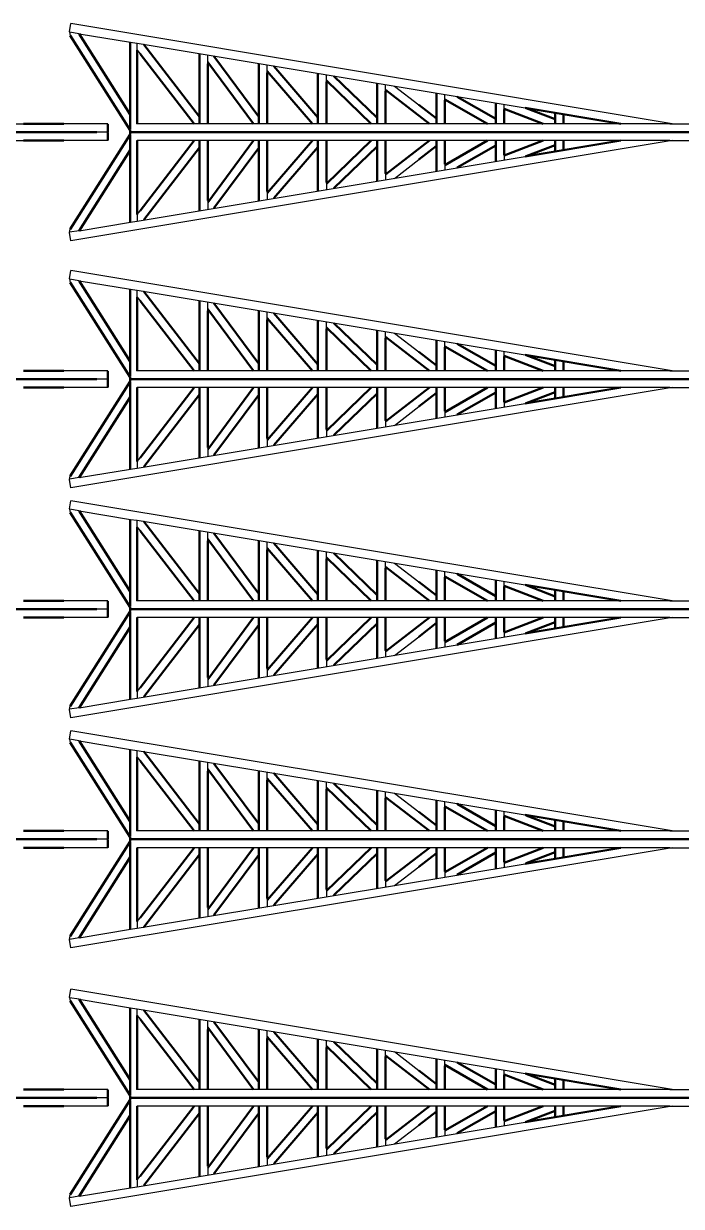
# Model space of a CAD drawing. Header units: centimetres. Extents: x 101 to 201, y 97 to 167.
# Drawn here: x 123.17 to 128.54, y 114.88 to 124.53 of the extents above; entities that cross this region are included whole.
import ezdxf

# ---------------------------------------------------------------- set-up
doc = ezdxf.new("R2010")
doc.units = ezdxf.units.CM
doc.layers.add('corte', color=1, linetype='Continuous')
doc.layers.add('grabado', color=5, linetype='Continuous')

msp = doc.modelspace()

# ---------------------------------------------------------------- linework, layer by layer
at = {"layer": 'corte'}
for p, q in [((123.5462, 124.4621), (123.5575, 124.5298)), ((128.4618, 123.7124), (123.5575, 124.5298)), ((123.5462, 124.4621), (123.5529, 124.4336)), ((123.5467, 124.4601), (123.5467, 124.4601)), ((123.0031, 123.7124), (123.1724, 123.7124)), ((123.8582, 123.7124), (123.501, 123.7124)), ((123.8582, 123.6438), (123.7702, 123.6438)), ((123.8582, 123.7096), (123.8582, 123.7124)), ((123.8582, 123.6466), (123.8582, 123.641)), ((124.0427, 123.6618), (124.0427, 123.667)), ((124.0427, 123.6259), (124.0427, 123.6206)), ((125.5281, 123.7124), (125.5167, 123.7124)), ((125.642, 123.7124), (125.6392, 123.7124)), ((128.4447, 123.7124), (128.6141, 123.7124)), ((123.0031, 123.5752), (123.1724, 123.5752)), ((123.8582, 123.5752), (123.501, 123.5752)), ((128.4618, 123.5752), (123.5575, 122.7579)), ((123.8582, 123.578), (123.8582, 123.5752)), ((125.5281, 123.5752), (125.5167, 123.5752)), ((125.642, 123.5752), (125.6392, 123.5752)), ((128.4447, 123.5752), (128.6141, 123.5752)), ((123.5462, 122.8255), (123.5529, 122.854)), ((123.5575, 122.7579), (123.5462, 122.8255)), ((123.5467, 122.8275), (123.5467, 122.8275)), ((123.5462, 122.4468), (123.5575, 122.5145)), ((128.4618, 121.6971), (123.5575, 122.5145)), ((123.5462, 122.4468), (123.5529, 122.4183)), ((123.5467, 122.4448), (123.5467, 122.4448)), ((123.8582, 121.6971), (123.501, 121.6971)), ((123.8582, 121.6943), (123.8582, 121.6971)), ((125.5281, 121.6971), (125.5167, 121.6971)), ((125.642, 121.6971), (125.6392, 121.6971)), ((128.4447, 121.6971), (128.6141, 121.6971)), ((123.8582, 121.6285), (123.7702, 121.6285)), ((123.8582, 121.6313), (123.8582, 121.6257)), ((124.0427, 121.6465), (124.0427, 121.6517)), ((124.0427, 121.6106), (124.0427, 121.6053)), ((123.8582, 121.5599), (123.501, 121.5599)), ((128.4618, 121.5599), (123.5575, 120.7426)), ((123.8582, 121.5627), (123.8582, 121.5599)), ((125.5281, 121.5599), (125.5167, 121.5599)), ((125.642, 121.5599), (125.6392, 121.5599)), ((128.4447, 121.5599), (128.6141, 121.5599)), ((123.5462, 120.8102), (123.5529, 120.8387)), ((123.5575, 120.7426), (123.5462, 120.8102)), ((123.5467, 120.8122), (123.5467, 120.8122)), ((123.5462, 120.5697), (123.5575, 120.6374)), ((128.4618, 119.82), (123.5575, 120.6374)), ((123.5467, 120.5678), (123.5467, 120.5677)), ((123.5467, 120.5677), (123.5529, 120.5412)), ((123.8582, 119.82), (123.501, 119.82)), ((123.8582, 119.8172), (123.8582, 119.82)), ((124.0427, 119.7694), (124.0427, 119.7746)), ((125.5281, 119.82), (125.5167, 119.82)), ((125.642, 119.82), (125.6392, 119.82)), ((128.4447, 119.82), (128.6141, 119.82)), ((123.8582, 119.6829), (123.501, 119.6829)), ((128.4618, 119.6829), (123.5575, 118.8655)), ((123.8582, 119.7514), (123.7702, 119.7514)), ((123.8582, 119.7542), (123.8582, 119.7486)), ((123.8582, 119.6857), (123.8582, 119.6829)), ((124.0427, 119.7335), (124.0427, 119.7283)), ((125.5281, 119.6829), (125.5167, 119.6829)), ((125.642, 119.6829), (125.6392, 119.6829)), ((128.4447, 119.6829), (128.6141, 119.6829)), ((123.5462, 118.9331), (123.5529, 118.9617)), ((123.5575, 118.8655), (123.5462, 118.9331)), ((123.5467, 118.9351), (123.5467, 118.9352)), ((123.5462, 118.6925), (123.5575, 118.7601)), ((128.4618, 117.9427), (123.5575, 118.7601)), ((123.5467, 118.6905), (123.5467, 118.6904)), ((123.5467, 118.6904), (123.5529, 118.6639)), ((123.8582, 117.9427), (123.501, 117.9427)), ((123.8582, 117.9399), (123.8582, 117.9427)), ((125.5281, 117.9427), (125.5167, 117.9427)), ((125.642, 117.9427), (125.6392, 117.9427)), ((128.4447, 117.9427), (128.6141, 117.9427)), ((123.8582, 117.8742), (123.7702, 117.8742)), ((123.8582, 117.877), (123.8582, 117.8714)), ((124.0427, 117.8921), (124.0427, 117.8973)), ((124.0427, 117.8562), (124.0427, 117.851)), ((123.8582, 117.8056), (123.501, 117.8056)), ((128.4618, 117.8056), (123.5575, 116.9882)), ((123.8582, 117.8084), (123.8582, 117.8056)), ((125.5281, 117.8056), (125.5167, 117.8056)), ((125.642, 117.8056), (125.6392, 117.8056)), ((128.4447, 117.8056), (128.6141, 117.8056)), ((123.5467, 117.0579), (123.5529, 117.0844)), ((123.5575, 116.9882), (123.5462, 117.0559)), ((123.5467, 117.0578), (123.5467, 117.0579)), ((123.5462, 116.5837), (123.5575, 116.6513)), ((123.5462, 116.5837), (123.5529, 116.5552)), ((123.5467, 116.5817), (123.5467, 116.5817)), ((128.4618, 115.834), (123.5575, 116.6513)), ((123.8582, 115.834), (123.501, 115.834)), ((123.8582, 115.8312), (123.8582, 115.834)), ((125.5281, 115.834), (125.5167, 115.834)), ((125.642, 115.834), (125.6392, 115.834)), ((128.4447, 115.834), (128.6141, 115.834)), ((123.8582, 115.7654), (123.7702, 115.7654)), ((123.8582, 115.7682), (123.8582, 115.7626)), ((124.0427, 115.7834), (124.0427, 115.7886)), ((124.0427, 115.7474), (124.0427, 115.7422)), ((123.8582, 115.6968), (123.501, 115.6968)), ((128.4618, 115.6968), (123.5575, 114.8794)), ((123.8582, 115.6996), (123.8582, 115.6968)), ((125.5281, 115.6968), (125.5167, 115.6968)), ((125.642, 115.6968), (125.6392, 115.6968)), ((128.4447, 115.6968), (128.6141, 115.6968)), ((123.5462, 114.9471), (123.5529, 114.9756)), ((123.5575, 114.8794), (123.5462, 114.9471)), ((123.5467, 114.9491), (123.5467, 114.9491))]:
    msp.add_line(p, q, dxfattribs=at)
at = {"layer": 'corte', "lineweight": 50}
for p, q in [((123.5529, 124.4336), (124.0427, 123.6618)), ((118.601, 123.6438), (123.7702, 123.6438)), ((123.1724, 123.7124), (123.501, 123.7124)), ((123.5529, 122.854), (124.0427, 123.6259)), ((123.8582, 123.7096), (123.8582, 123.6466)), ((123.8582, 123.578), (123.8582, 123.641)), ((124.0427, 123.6618), (124.0427, 123.6259)), ((124.0427, 123.6438), (129.2118, 123.6438)), ((123.1724, 123.5752), (123.501, 123.5752)), ((123.5529, 122.4183), (124.0427, 121.6465)), ((123.1724, 121.6971), (123.501, 121.6971)), ((123.8582, 121.5627), (123.8582, 121.6943)), ((118.601, 121.6285), (123.7702, 121.6285)), ((123.5529, 120.8387), (124.0427, 121.6106)), ((124.0427, 121.6465), (124.0427, 121.6106)), ((124.0427, 121.6285), (129.2118, 121.6285)), ((123.1724, 121.5599), (123.501, 121.5599)), ((123.5529, 120.5412), (124.0427, 119.7694)), ((123.1724, 119.82), (123.501, 119.82)), ((123.8582, 119.6857), (123.8582, 119.8172)), ((124.0427, 119.7694), (124.0427, 119.7335)), ((118.601, 119.7514), (123.7702, 119.7514)), ((123.1724, 119.6829), (123.501, 119.6829)), ((123.5529, 118.9617), (124.0427, 119.7335)), ((124.0427, 119.7514), (129.2118, 119.7514)), ((123.5529, 118.6639), (124.0427, 117.8921)), ((123.1724, 117.9427), (123.501, 117.9427)), ((123.8582, 117.9399), (123.8582, 117.877)), ((118.601, 117.8742), (123.7702, 117.8742)), ((123.5529, 117.0844), (124.0427, 117.8562)), ((123.8582, 117.8084), (123.8582, 117.8714)), ((124.0427, 117.8921), (124.0427, 117.8562)), ((124.0427, 117.8742), (129.2118, 117.8742)), ((123.1724, 117.8056), (123.501, 117.8056)), ((123.5529, 116.5552), (124.0427, 115.7834)), ((123.1724, 115.834), (123.501, 115.834)), ((123.8582, 115.8312), (123.8582, 115.7682)), ((118.601, 115.7654), (123.7702, 115.7654)), ((123.5529, 114.9756), (124.0427, 115.7474)), ((123.8582, 115.6996), (123.8582, 115.7626)), ((124.0427, 115.7834), (124.0427, 115.7474)), ((124.0427, 115.7654), (129.2118, 115.7654)), ((123.1724, 115.6968), (123.501, 115.6968))]:
    msp.add_line(p, q, dxfattribs=at)
at = {"layer": 'grabado'}
for p, q in [((123.6256, 124.447), (123.5467, 124.4601)), ((123.6256, 124.447), (124.0428, 124.3775)), ((124.0427, 124.3775), (124.0998, 124.3699)), ((124.0998, 124.3699), (127.2629, 123.8427)), ((124.0998, 124.3142), (124.0998, 124.3698)), ((124.0998, 124.3142), (124.1227, 124.2845)), ((124.1499, 124.3615), (124.1516, 124.3593)), ((124.6063, 124.2835), (124.6063, 124.2854)), ((124.6748, 124.2009), (124.6748, 124.274)), ((124.7235, 124.2659), (124.7251, 124.2637)), ((125.0898, 124.2029), (125.0898, 124.2048)), ((125.1584, 124.1277), (125.1584, 124.1934)), ((125.2113, 124.1846), (125.2132, 124.1824)), ((125.5734, 124.1223), (125.5734, 124.1243)), ((125.642, 124.0542), (125.642, 124.1128)), ((125.7017, 124.1029), (125.7041, 124.1006)), ((126.057, 124.0418), (126.057, 124.0437)), ((126.1256, 123.9801), (126.1256, 124.0322)), ((126.1972, 124.0203), (126.3956, 123.8674)), ((126.5405, 123.9612), (126.5405, 123.9631)), ((126.6091, 123.9055), (126.6091, 123.9516)), ((126.7057, 123.9355), (126.7103, 123.9329)), ((127.0241, 123.8806), (127.0241, 123.8825)), ((127.0927, 123.83), (127.0927, 123.871)), ((127.2629, 123.8427), (127.2717, 123.8393)), ((124.0998, 123.7096), (124.0998, 123.7124)), ((125.5167, 123.7124), (124.0998, 123.7124)), ((128.4447, 123.7124), (125.5281, 123.7124)), ((124.0998, 123.578), (124.0998, 123.5752)), ((125.5167, 123.5752), (124.0998, 123.5752)), ((128.4447, 123.5752), (125.5281, 123.5752)), ((124.0998, 122.9178), (127.2629, 123.4449)), ((127.0927, 123.4577), (127.0927, 123.4166)), ((127.2629, 123.4449), (127.2717, 123.4483)), ((126.1972, 123.2673), (126.3956, 123.4202)), ((126.6091, 123.3821), (126.6091, 123.336)), ((126.7057, 123.3521), (126.7103, 123.3548)), ((127.0241, 123.4071), (127.0241, 123.4051)), ((126.057, 123.2459), (126.057, 123.244)), ((126.1256, 123.3075), (126.1256, 123.2554)), ((126.5405, 123.3265), (126.5405, 123.3246)), ((125.1584, 123.1599), (125.1584, 123.0942)), ((125.5734, 123.1653), (125.5734, 123.1634)), ((125.642, 123.2335), (125.642, 123.1748)), ((125.7017, 123.1847), (125.7041, 123.187)), ((124.6748, 123.0868), (124.6748, 123.0136)), ((125.0898, 123.0847), (125.0898, 123.0828)), ((125.2113, 123.103), (125.2132, 123.1052)), ((124.0998, 122.9734), (124.1227, 123.0031)), ((124.0998, 122.9734), (124.0998, 122.9178)), ((124.6063, 123.0041), (124.6063, 123.0022)), ((124.7235, 123.0217), (124.7251, 123.0239)), ((123.6256, 122.8406), (124.0428, 122.9102)), ((124.0427, 122.9101), (124.0998, 122.9178)), ((124.1499, 122.9261), (124.1516, 122.9283)), ((123.6256, 122.8406), (123.5467, 122.8275)), ((123.6256, 122.4317), (123.5467, 122.4448)), ((123.6256, 122.4317), (124.0428, 122.3622)), ((124.0427, 122.3622), (124.0998, 122.3546)), ((124.0998, 122.3546), (127.2629, 121.8274)), ((124.0998, 122.2989), (124.0998, 122.3545)), ((124.0998, 122.2989), (124.1227, 122.2692)), ((124.1499, 122.3462), (124.1516, 122.344)), ((124.6063, 122.2682), (124.6063, 122.2701)), ((124.6748, 122.1856), (124.6748, 122.2587)), ((124.7235, 122.2506), (124.7251, 122.2484)), ((125.0898, 122.1876), (125.0898, 122.1895)), ((125.1584, 122.1124), (125.1584, 122.1781)), ((125.2113, 122.1693), (125.2132, 122.1671)), ((125.5734, 122.107), (125.5734, 122.109)), ((125.642, 122.0389), (125.642, 122.0975)), ((125.7017, 122.0876), (125.7041, 122.0853)), ((126.057, 122.0265), (126.057, 122.0284)), ((126.1256, 121.9648), (126.1256, 122.0169)), ((126.1972, 122.005), (126.3956, 121.8521)), ((126.5405, 121.9459), (126.5405, 121.9478)), ((126.6091, 121.8902), (126.6091, 121.9363)), ((126.7057, 121.9202), (126.7103, 121.9176)), ((127.0241, 121.8653), (127.0241, 121.8672)), ((127.0927, 121.8147), (127.0927, 121.8557)), ((127.2629, 121.8274), (127.2717, 121.824)), ((124.0998, 121.6943), (124.0998, 121.6971)), ((125.5167, 121.6971), (124.0998, 121.6971)), ((128.4447, 121.6971), (125.5281, 121.6971)), ((124.0998, 121.5627), (124.0998, 121.5599)), ((125.5167, 121.5599), (124.0998, 121.5599)), ((128.4447, 121.5599), (125.5281, 121.5599)), ((124.0998, 120.9025), (127.2629, 121.4296)), ((126.1972, 121.252), (126.3956, 121.4049)), ((127.0927, 121.4424), (127.0927, 121.4013)), ((127.2629, 121.4296), (127.2717, 121.433)), ((126.5405, 121.3112), (126.5405, 121.3093)), ((126.6091, 121.3668), (126.6091, 121.3207)), ((126.7057, 121.3368), (126.7103, 121.3395)), ((127.0241, 121.3918), (127.0241, 121.3898)), ((125.642, 121.2182), (125.642, 121.1595)), ((126.057, 121.2306), (126.057, 121.2287)), ((126.1256, 121.2922), (126.1256, 121.2401)), ((125.1584, 121.1446), (125.1584, 121.0789)), ((125.5734, 121.15), (125.5734, 121.1481)), ((125.7017, 121.1694), (125.7041, 121.1717)), ((124.6748, 121.0715), (124.6748, 120.9983)), ((125.0898, 121.0694), (125.0898, 121.0675)), ((125.2113, 121.0877), (125.2132, 121.0899)), ((124.0998, 120.9581), (124.1227, 120.9878)), ((124.0998, 120.9581), (124.0998, 120.9025)), ((124.6063, 120.9888), (124.6063, 120.9869)), ((124.7235, 121.0064), (124.7251, 121.0086)), ((123.6256, 120.8253), (123.5467, 120.8122)), ((123.6256, 120.8253), (124.0428, 120.8949)), ((124.0427, 120.8948), (124.0998, 120.9025)), ((124.1499, 120.9108), (124.1516, 120.913)), ((123.6256, 120.5546), (123.5467, 120.5677)), ((123.6256, 120.5546), (124.0428, 120.4851)), ((124.0427, 120.4851), (124.0998, 120.4775)), ((124.0998, 120.4218), (124.0998, 120.4775)), ((124.0998, 120.4775), (127.2629, 119.9503)), ((124.1499, 120.4691), (124.1516, 120.4669)), ((124.0998, 120.4218), (124.1227, 120.3921)), ((124.6063, 120.3912), (124.6063, 120.3931)), ((124.6748, 120.3085), (124.6748, 120.3816)), ((124.7235, 120.3735), (124.7251, 120.3714)), ((125.0898, 120.3106), (125.0898, 120.3125)), ((125.1584, 120.2353), (125.1584, 120.301)), ((125.2113, 120.2922), (125.2132, 120.29)), ((125.5734, 120.23), (125.5734, 120.2319)), ((125.642, 120.1618), (125.642, 120.2204)), ((125.7017, 120.2105), (125.7041, 120.2082)), ((126.057, 120.1494), (126.057, 120.1513)), ((126.1256, 120.0878), (126.1256, 120.1398)), ((126.1972, 120.1279), (126.3956, 119.975)), ((126.5405, 120.0688), (126.5405, 120.0707)), ((126.6091, 120.0131), (126.6091, 120.0593)), ((126.7057, 120.0432), (126.7103, 120.0405)), ((127.0241, 119.9882), (127.0241, 119.9901)), ((127.0927, 119.9376), (127.0927, 119.9787)), ((127.2629, 119.9503), (127.2717, 119.9469)), ((124.0998, 119.8172), (124.0998, 119.82)), ((125.5167, 119.82), (124.0998, 119.82)), ((128.4447, 119.82), (125.5281, 119.82)), ((124.0998, 119.6857), (124.0998, 119.6829)), ((125.5167, 119.6829), (124.0998, 119.6829)), ((128.4447, 119.6829), (125.5281, 119.6829)), ((124.0998, 119.0254), (127.2629, 119.5526)), ((126.1972, 119.375), (126.3956, 119.5278)), ((126.6091, 119.4898), (126.6091, 119.4436)), ((127.0241, 119.5147), (127.0241, 119.5128)), ((127.0927, 119.5653), (127.0927, 119.5242)), ((127.2629, 119.5526), (127.2717, 119.5559)), ((126.1256, 119.4151), (126.1256, 119.363)), ((126.5405, 119.4341), (126.5405, 119.4322)), ((126.7057, 119.4597), (126.7103, 119.4624)), ((125.642, 119.3411), (125.642, 119.2824)), ((125.7017, 119.2924), (125.7041, 119.2947)), ((126.057, 119.3535), (126.057, 119.3516)), ((124.6748, 119.1944), (124.6748, 119.1212)), ((125.0898, 119.1923), (125.0898, 119.1904)), ((125.1584, 119.2676), (125.1584, 119.2018)), ((125.2113, 119.2106), (125.2132, 119.2129)), ((125.5734, 119.2729), (125.5734, 119.271)), ((124.0998, 119.0811), (124.1227, 119.1108)), ((124.6063, 119.1117), (124.6063, 119.1098)), ((124.7235, 119.1293), (124.7251, 119.1315)), ((123.6256, 118.9483), (124.0428, 119.0178)), ((124.0427, 119.0178), (124.0998, 119.0254)), ((124.0998, 119.0811), (124.0998, 119.0254)), ((124.1499, 119.0337), (124.1516, 119.0359)), ((123.6256, 118.9483), (123.5467, 118.9352)), ((123.6256, 118.6773), (123.5467, 118.6904)), ((123.6256, 118.6773), (124.0428, 118.6078)), ((124.0427, 118.6078), (124.0998, 118.6002)), ((124.0998, 118.5445), (124.0998, 118.6002)), ((124.0998, 118.6002), (127.2629, 118.073)), ((124.0998, 118.5445), (124.1227, 118.5148)), ((124.1499, 118.5919), (124.1516, 118.5897)), ((124.6063, 118.5139), (124.6063, 118.5158)), ((124.6748, 118.4312), (124.6748, 118.5044)), ((124.7235, 118.4963), (124.7251, 118.4941)), ((125.0898, 118.4333), (125.0898, 118.4352)), ((125.1584, 118.358), (125.1584, 118.4238)), ((125.2113, 118.415), (125.2132, 118.4127)), ((125.5734, 118.3527), (125.5734, 118.3546)), ((125.642, 118.2845), (125.642, 118.3432)), ((125.7017, 118.3332), (125.7041, 118.3309)), ((126.057, 118.2721), (126.057, 118.274)), ((126.1256, 118.2105), (126.1256, 118.2626)), ((126.1972, 118.2506), (126.3956, 118.0978)), ((126.5405, 118.1915), (126.5405, 118.1934)), ((126.6091, 118.1358), (126.6091, 118.182)), ((126.7057, 118.1659), (126.7103, 118.1632)), ((127.0241, 118.1109), (127.0241, 118.1128)), ((127.0927, 118.0603), (127.0927, 118.1014)), ((127.2629, 118.073), (127.2717, 118.0697)), ((124.0998, 117.9399), (124.0998, 117.9427)), ((125.5167, 117.9427), (124.0998, 117.9427)), ((128.4447, 117.9427), (125.5281, 117.9427)), ((124.0998, 117.8084), (124.0998, 117.8056)), ((125.5167, 117.8056), (124.0998, 117.8056)), ((128.4447, 117.8056), (125.5281, 117.8056)), ((124.0998, 117.1481), (127.2629, 117.6753)), ((126.1972, 117.4977), (126.3956, 117.6506)), ((127.0241, 117.6374), (127.0241, 117.6355)), ((127.0927, 117.688), (127.0927, 117.6469)), ((127.2629, 117.6753), (127.2717, 117.6787)), ((126.5405, 117.5568), (126.5405, 117.5549)), ((126.6091, 117.6125), (126.6091, 117.5663)), ((126.7057, 117.5824), (126.7103, 117.5851)), ((125.642, 117.4638), (125.642, 117.4052)), ((126.057, 117.4762), (126.057, 117.4743)), ((126.1256, 117.5378), (126.1256, 117.4858)), ((125.1584, 117.3903), (125.1584, 117.3246)), ((125.5734, 117.3956), (125.5734, 117.3937)), ((125.7017, 117.4151), (125.7041, 117.4174)), ((124.6748, 117.3171), (124.6748, 117.244)), ((124.7235, 117.2521), (124.7251, 117.2542)), ((125.0898, 117.315), (125.0898, 117.3131)), ((125.2113, 117.3334), (125.2132, 117.3356)), ((124.0998, 117.2038), (124.1227, 117.2335)), ((124.0998, 117.2038), (124.0998, 117.1481)), ((124.1499, 117.1565), (124.1516, 117.1587)), ((124.6063, 117.2344), (124.6063, 117.2325)), ((123.6256, 117.071), (123.5467, 117.0579)), ((123.6256, 117.071), (124.0428, 117.1405)), ((124.0427, 117.1405), (124.0998, 117.1481)), ((123.6256, 116.5686), (123.5467, 116.5817)), ((123.6256, 116.5686), (124.0428, 116.499)), ((124.0427, 116.4991), (124.0998, 116.4914)), ((124.0998, 116.4358), (124.0998, 116.4914)), ((124.0998, 116.4914), (127.2629, 115.9643)), ((124.1499, 116.4831), (124.1516, 116.4809)), ((124.0998, 116.4358), (124.1227, 116.4061)), ((124.6063, 116.4051), (124.6063, 116.407)), ((124.6748, 116.3224), (124.6748, 116.3956)), ((124.7235, 116.3875), (124.7251, 116.3853)), ((125.0898, 116.3245), (125.0898, 116.3264)), ((125.1584, 116.2493), (125.1584, 116.315)), ((125.2113, 116.3062), (125.2132, 116.304)), ((125.5734, 116.2439), (125.5734, 116.2458)), ((125.642, 116.1757), (125.642, 116.2344)), ((125.7017, 116.2245), (125.7041, 116.2222)), ((126.057, 116.1633), (126.057, 116.1652)), ((126.1256, 116.1017), (126.1256, 116.1538)), ((126.1972, 116.1419), (126.3956, 115.989)), ((126.5405, 116.0827), (126.5405, 116.0847)), ((126.6091, 116.0271), (126.6091, 116.0732)), ((126.7057, 116.0571), (126.7103, 116.0545)), ((127.0241, 116.0022), (127.0241, 116.0041)), ((127.0927, 115.9516), (127.0927, 115.9926)), ((127.2629, 115.9643), (127.2717, 115.9609)), ((124.0998, 115.8312), (124.0998, 115.834)), ((125.5167, 115.834), (124.0998, 115.834)), ((128.4447, 115.834), (125.5281, 115.834)), ((124.0998, 115.6996), (124.0998, 115.6968)), ((125.5167, 115.6968), (124.0998, 115.6968)), ((128.4447, 115.6968), (125.5281, 115.6968)), ((124.0998, 115.0393), (127.2629, 115.5665)), ((126.1972, 115.3889), (126.3956, 115.5418)), ((127.0241, 115.5286), (127.0241, 115.5267)), ((127.0927, 115.5792), (127.0927, 115.5382)), ((127.2629, 115.5665), (127.2717, 115.5699)), ((126.1256, 115.4291), (126.1256, 115.377)), ((126.5405, 115.448), (126.5405, 115.4461)), ((126.6091, 115.5037), (126.6091, 115.4576)), ((126.7057, 115.4737), (126.7103, 115.4763)), ((125.642, 115.3551), (125.642, 115.2964)), ((126.057, 115.3675), (126.057, 115.3655)), ((125.1584, 115.2815), (125.1584, 115.2158)), ((125.2113, 115.2246), (125.2132, 115.2268)), ((125.5734, 115.2869), (125.5734, 115.285)), ((125.7017, 115.3063), (125.7041, 115.3086)), ((124.6748, 115.2083), (124.6748, 115.1352)), ((124.7235, 115.1433), (124.7251, 115.1455)), ((125.0898, 115.2063), (125.0898, 115.2044)), ((123.6256, 114.9622), (124.0428, 115.0317)), ((124.0427, 115.0317), (124.0998, 115.0393)), ((124.0998, 115.095), (124.1227, 115.1247)), ((124.0998, 115.095), (124.0998, 115.0394)), ((124.1499, 115.0477), (124.1516, 115.0499)), ((124.6063, 115.1257), (124.6063, 115.1238)), ((123.6256, 114.9622), (123.5467, 114.9491))]:
    msp.add_line(p, q, dxfattribs=at)
at = {"layer": 'grabado', "lineweight": 50}
for p, q in [((123.6256, 124.447), (124.0427, 123.7897)), ((124.0427, 123.667), (124.0427, 124.3775)), ((124.0998, 123.7124), (124.0998, 124.3142)), ((124.1516, 124.3593), (124.6063, 123.7686)), ((124.1227, 124.2845), (124.563, 123.7124)), ((124.6063, 124.2835), (124.6063, 123.7124)), ((124.6748, 124.2163), (125.0472, 123.7124)), ((124.6748, 123.7124), (124.6748, 124.2009)), ((124.7251, 124.2637), (125.0898, 123.7701)), ((125.0898, 124.2029), (125.0898, 123.7124)), ((125.1584, 124.1409), (125.5281, 123.7124)), ((125.1584, 123.7124), (125.1584, 124.1277)), ((125.2132, 124.1824), (125.5734, 123.7649)), ((125.5734, 124.1223), (125.5734, 123.7124)), ((125.642, 124.0652), (126.0076, 123.7124)), ((125.642, 123.7124), (125.642, 124.0542)), ((125.7041, 124.1006), (126.057, 123.76)), ((126.057, 124.0418), (126.057, 123.7124)), ((126.1256, 123.9889), (126.4844, 123.7124)), ((126.1256, 123.7124), (126.1256, 123.9801)), ((126.5405, 123.9612), (126.5405, 123.7124)), ((126.6091, 123.9121), (126.9555, 123.7124)), ((126.7103, 123.9329), (127.0241, 123.752)), ((126.3956, 123.8674), (126.5405, 123.7557)), ((126.6091, 123.7124), (126.6091, 123.9055)), ((127.0241, 123.8806), (127.0241, 123.7124)), ((127.0927, 123.8343), (127.4117, 123.7124)), ((127.0927, 123.7124), (127.0927, 123.83)), ((127.2629, 123.8427), (128.0447, 123.7124)), ((127.2717, 123.8393), (127.5077, 123.7491)), ((127.5077, 123.8019), (127.5077, 123.7124)), ((127.5763, 123.7124), (127.5763, 123.7904)), ((124.0427, 123.6206), (124.0427, 122.9101)), ((124.0998, 123.5752), (124.0998, 122.9734)), ((124.1227, 123.0031), (124.563, 123.5752)), ((124.6063, 123.5752), (124.6063, 123.0041)), ((124.6748, 123.5752), (124.6748, 123.0868)), ((124.6748, 123.0713), (125.0472, 123.5752)), ((125.0898, 123.5752), (125.0898, 123.0847)), ((125.1584, 123.5752), (125.1584, 123.1599)), ((125.1584, 123.1467), (125.5281, 123.5752)), ((125.5734, 123.5752), (125.5734, 123.1653)), ((125.642, 123.5752), (125.642, 123.2335)), ((125.642, 123.2224), (126.0076, 123.5752)), ((125.7041, 123.187), (126.057, 123.5276)), ((126.057, 123.5752), (126.057, 123.2459)), ((126.1256, 123.5752), (126.1256, 123.3075)), ((126.1256, 123.2987), (126.4844, 123.5752)), ((126.3956, 123.4202), (126.5405, 123.532)), ((126.5405, 123.5752), (126.5405, 123.3265)), ((126.6091, 123.3756), (126.9555, 123.5752)), ((126.6091, 123.5752), (126.6091, 123.3821)), ((126.7103, 123.3548), (127.0241, 123.5357)), ((127.0241, 123.5752), (127.0241, 123.4071)), ((127.0927, 123.5752), (127.0927, 123.4577)), ((127.0927, 123.4533), (127.4117, 123.5752)), ((127.2629, 123.4449), (128.0447, 123.5752)), ((127.2717, 123.4483), (127.5077, 123.5385)), ((127.5077, 123.5752), (127.5077, 123.4857)), ((127.5763, 123.5752), (127.5763, 123.4972)), ((123.6256, 122.8406), (124.0427, 123.4979)), ((124.1516, 122.9283), (124.6063, 123.519)), ((124.7251, 123.0239), (125.0898, 123.5175)), ((125.2132, 123.1052), (125.5734, 123.5228)), ((123.6256, 122.4317), (124.0427, 121.7744)), ((124.0427, 121.6517), (124.0427, 122.3622)), ((124.0998, 121.6971), (124.0998, 122.2989)), ((124.1516, 122.344), (124.6063, 121.7533)), ((124.1227, 122.2692), (124.563, 121.6971)), ((124.6063, 122.2682), (124.6063, 121.6971)), ((124.6748, 122.201), (125.0472, 121.6971)), ((124.6748, 121.6971), (124.6748, 122.1856)), ((124.7251, 122.2484), (125.0898, 121.7548)), ((125.0898, 122.1876), (125.0898, 121.6971)), ((125.1584, 122.1256), (125.5281, 121.6971)), ((125.1584, 121.6971), (125.1584, 122.1124)), ((125.2132, 122.1671), (125.5734, 121.7496)), ((125.5734, 122.107), (125.5734, 121.6971)), ((125.7041, 122.0853), (126.057, 121.7447)), ((125.642, 122.0499), (126.0076, 121.6971)), ((125.642, 121.6971), (125.642, 122.0389)), ((126.057, 122.0265), (126.057, 121.6971)), ((126.1256, 121.9736), (126.4844, 121.6971)), ((126.1256, 121.6971), (126.1256, 121.9648)), ((126.5405, 121.9459), (126.5405, 121.6971)), ((126.6091, 121.8968), (126.9555, 121.6971)), ((126.6091, 121.6971), (126.6091, 121.8902)), ((126.7103, 121.9176), (127.0241, 121.7367)), ((126.3956, 121.8521), (126.5405, 121.7404)), ((127.0241, 121.8653), (127.0241, 121.6971)), ((127.0927, 121.819), (127.4117, 121.6971)), ((127.0927, 121.6971), (127.0927, 121.8147)), ((127.2629, 121.8274), (128.0447, 121.6971)), ((127.2717, 121.824), (127.5077, 121.7338)), ((127.5077, 121.7866), (127.5077, 121.6971)), ((127.5763, 121.6971), (127.5763, 121.7751)), ((124.0427, 121.6053), (124.0427, 120.8948)), ((124.0998, 121.5599), (124.0998, 120.9581)), ((124.1227, 120.9878), (124.563, 121.5599)), ((124.1516, 120.913), (124.6063, 121.5037)), ((124.6063, 121.5599), (124.6063, 120.9888)), ((124.6748, 121.5599), (124.6748, 121.0715)), ((124.6748, 121.056), (125.0472, 121.5599)), ((124.7251, 121.0086), (125.0898, 121.5022)), ((125.0898, 121.5599), (125.0898, 121.0694)), ((125.1584, 121.5599), (125.1584, 121.1446)), ((125.1584, 121.1314), (125.5281, 121.5599)), ((125.2132, 121.0899), (125.5734, 121.5075)), ((125.5734, 121.5599), (125.5734, 121.15)), ((125.642, 121.5599), (125.642, 121.2182)), ((125.642, 121.2071), (126.0076, 121.5599)), ((125.7041, 121.1717), (126.057, 121.5123)), ((126.057, 121.5599), (126.057, 121.2306)), ((126.1256, 121.5599), (126.1256, 121.2922)), ((126.1256, 121.2834), (126.4844, 121.5599)), ((126.3956, 121.4049), (126.5405, 121.5167)), ((126.5405, 121.5599), (126.5405, 121.3112)), ((126.6091, 121.3603), (126.9555, 121.5599)), ((126.6091, 121.5599), (126.6091, 121.3668)), ((126.7103, 121.3395), (127.0241, 121.5204)), ((127.0241, 121.5599), (127.0241, 121.3918)), ((127.0927, 121.5599), (127.0927, 121.4424)), ((127.0927, 121.438), (127.4117, 121.5599)), ((127.2629, 121.4296), (128.0447, 121.5599)), ((127.2717, 121.433), (127.5077, 121.5232)), ((127.5077, 121.5599), (127.5077, 121.4704)), ((127.5763, 121.5599), (127.5763, 121.4819)), ((123.6256, 120.8253), (124.0427, 121.4826)), ((123.6256, 120.5546), (124.0427, 119.8974)), ((124.0427, 119.7746), (124.0427, 120.4851)), ((124.1516, 120.4669), (124.6063, 119.8762)), ((124.0998, 119.82), (124.0998, 120.4218)), ((124.1227, 120.3921), (124.563, 119.82)), ((124.6063, 120.3912), (124.6063, 119.82)), ((124.7251, 120.3714), (125.0898, 119.8777)), ((124.6748, 120.3239), (125.0472, 119.82)), ((124.6748, 119.82), (124.6748, 120.3085)), ((125.0898, 120.3106), (125.0898, 119.82)), ((125.1584, 120.2486), (125.5281, 119.82)), ((125.2132, 120.29), (125.5734, 119.8725)), ((125.1584, 119.82), (125.1584, 120.2353)), ((125.5734, 120.23), (125.5734, 119.82)), ((125.642, 120.1728), (126.0076, 119.82)), ((125.642, 119.82), (125.642, 120.1618)), ((125.7041, 120.2082), (126.057, 119.8676)), ((126.057, 120.1494), (126.057, 119.82)), ((126.1256, 120.0966), (126.4844, 119.82)), ((126.1256, 119.82), (126.1256, 120.0878)), ((126.5405, 120.0688), (126.5405, 119.82)), ((126.3956, 119.975), (126.5405, 119.8633)), ((126.6091, 120.0197), (126.9555, 119.82)), ((126.6091, 119.82), (126.6091, 120.0131)), ((126.7103, 120.0405), (127.0241, 119.8596)), ((127.0241, 119.9882), (127.0241, 119.82)), ((127.0927, 119.942), (127.4117, 119.82)), ((127.0927, 119.82), (127.0927, 119.9376)), ((127.2629, 119.9503), (128.0447, 119.82)), ((127.2717, 119.9469), (127.5077, 119.8567)), ((127.5077, 119.9095), (127.5077, 119.82)), ((127.5763, 119.82), (127.5763, 119.8981)), ((124.0427, 119.7283), (124.0427, 119.0178)), ((124.0998, 119.6829), (124.0998, 119.0811)), ((124.1227, 119.1108), (124.563, 119.6829)), ((124.6063, 119.6829), (124.6063, 119.1117)), ((124.6748, 119.6829), (124.6748, 119.1944)), ((124.6748, 119.1789), (125.0472, 119.6829)), ((125.0898, 119.6829), (125.0898, 119.1923)), ((125.1584, 119.6829), (125.1584, 119.2676)), ((125.1584, 119.2543), (125.5281, 119.6829)), ((125.5734, 119.6829), (125.5734, 119.2729)), ((125.642, 119.6829), (125.642, 119.3411)), ((125.642, 119.3301), (126.0076, 119.6829)), ((126.057, 119.6829), (126.057, 119.3535)), ((126.1256, 119.6829), (126.1256, 119.4151)), ((126.1256, 119.4063), (126.4844, 119.6829)), ((126.5405, 119.6829), (126.5405, 119.4341)), ((126.6091, 119.4832), (126.9555, 119.6829)), ((126.6091, 119.6829), (126.6091, 119.4898)), ((127.0241, 119.6829), (127.0241, 119.5147)), ((127.0927, 119.6829), (127.0927, 119.5653)), ((127.0927, 119.5609), (127.4117, 119.6829)), ((127.2629, 119.5526), (128.0447, 119.6829)), ((127.5077, 119.6829), (127.5077, 119.5934)), ((127.5763, 119.6829), (127.5763, 119.6048)), ((123.6256, 118.9483), (124.0427, 119.6055)), ((124.1516, 119.0359), (124.6063, 119.6266)), ((124.7251, 119.1315), (125.0898, 119.6252)), ((125.2132, 119.2129), (125.5734, 119.6304)), ((125.7041, 119.2947), (126.057, 119.6352)), ((126.3956, 119.5278), (126.5405, 119.6396)), ((126.7103, 119.4624), (127.0241, 119.6433)), ((127.2717, 119.5559), (127.5077, 119.6462)), ((123.6256, 118.6773), (124.0427, 118.0201)), ((124.0427, 117.8973), (124.0427, 118.6078)), ((124.0998, 117.9427), (124.0998, 118.5445)), ((124.1227, 118.5148), (124.563, 117.9427)), ((124.1516, 118.5897), (124.6063, 117.999)), ((124.6063, 118.5139), (124.6063, 117.9427)), ((124.6748, 118.4467), (125.0472, 117.9427)), ((124.6748, 117.9427), (124.6748, 118.4312)), ((124.7251, 118.4941), (125.0898, 118.0004)), ((125.0898, 118.4333), (125.0898, 117.9427)), ((125.2132, 118.4127), (125.5734, 117.9952)), ((125.1584, 118.3713), (125.5281, 117.9427)), ((125.1584, 117.9427), (125.1584, 118.358)), ((125.5734, 118.3527), (125.5734, 117.9427)), ((125.7041, 118.3309), (126.057, 117.9904)), ((125.642, 118.2955), (126.0076, 117.9427)), ((125.642, 117.9427), (125.642, 118.2845)), ((126.057, 118.2721), (126.057, 117.9427)), ((126.1256, 118.2193), (126.4844, 117.9427)), ((126.1256, 117.9427), (126.1256, 118.2105)), ((126.5405, 118.1915), (126.5405, 117.9427)), ((126.6091, 118.1424), (126.9555, 117.9427)), ((126.6091, 117.9427), (126.6091, 118.1358)), ((126.7103, 118.1632), (127.0241, 117.9823)), ((126.3956, 118.0978), (126.5405, 117.986)), ((127.0241, 118.1109), (127.0241, 117.9427)), ((127.0927, 118.0647), (127.4117, 117.9427)), ((127.0927, 117.9427), (127.0927, 118.0603)), ((127.2629, 118.073), (128.0447, 117.9427)), ((127.2717, 118.0697), (127.5077, 117.9794)), ((127.5077, 118.0322), (127.5077, 117.9427)), ((127.5763, 117.9427), (127.5763, 118.0208)), ((124.0427, 117.851), (124.0427, 117.1405)), ((124.0998, 117.8056), (124.0998, 117.2038)), ((124.1227, 117.2335), (124.563, 117.8056)), ((124.1516, 117.1587), (124.6063, 117.7494)), ((124.6063, 117.8056), (124.6063, 117.2344)), ((124.6748, 117.8056), (124.6748, 117.3171)), ((124.6748, 117.3017), (125.0472, 117.8056)), ((124.7251, 117.2542), (125.0898, 117.7479)), ((125.0898, 117.8056), (125.0898, 117.315)), ((125.1584, 117.8056), (125.1584, 117.3903)), ((125.1584, 117.377), (125.5281, 117.8056)), ((125.2132, 117.3356), (125.5734, 117.7531)), ((125.5734, 117.8056), (125.5734, 117.3956)), ((125.642, 117.8056), (125.642, 117.4638)), ((125.642, 117.4528), (126.0076, 117.8056)), ((125.7041, 117.4174), (126.057, 117.758)), ((126.057, 117.8056), (126.057, 117.4762)), ((126.1256, 117.8056), (126.1256, 117.5378)), ((126.1256, 117.529), (126.4844, 117.8056)), ((126.3956, 117.6506), (126.5405, 117.7623)), ((126.5405, 117.8056), (126.5405, 117.5568)), ((126.6091, 117.6059), (126.9555, 117.8056)), ((126.6091, 117.8056), (126.6091, 117.6125)), ((126.7103, 117.5851), (127.0241, 117.766)), ((127.0241, 117.8056), (127.0241, 117.6374)), ((127.0927, 117.8056), (127.0927, 117.688)), ((127.0927, 117.6836), (127.4117, 117.8056)), ((127.2629, 117.6753), (128.0447, 117.8056)), ((127.2717, 117.6787), (127.5077, 117.7689)), ((127.5077, 117.8056), (127.5077, 117.7161)), ((127.5763, 117.8056), (127.5763, 117.7275)), ((123.6256, 117.071), (124.0427, 117.7282)), ((123.6256, 116.5686), (124.0427, 115.9113)), ((124.0427, 115.7886), (124.0427, 116.4991)), ((124.1516, 116.4809), (124.6063, 115.8902)), ((124.0998, 115.834), (124.0998, 116.4358)), ((124.1227, 116.4061), (124.563, 115.834)), ((124.6063, 116.4051), (124.6063, 115.834)), ((124.7251, 116.3853), (125.0898, 115.8917)), ((124.6748, 116.3379), (125.0472, 115.834)), ((124.6748, 115.834), (124.6748, 116.3224)), ((125.0898, 116.3245), (125.0898, 115.834)), ((125.2132, 116.304), (125.5734, 115.8865)), ((125.1584, 116.2625), (125.5281, 115.834)), ((125.1584, 115.834), (125.1584, 116.2493)), ((125.5734, 116.2439), (125.5734, 115.834)), ((125.7041, 116.2222), (126.057, 115.8816)), ((125.642, 116.1868), (126.0076, 115.834)), ((125.642, 115.834), (125.642, 116.1757)), ((126.057, 116.1633), (126.057, 115.834)), ((126.1256, 116.1105), (126.4844, 115.834)), ((126.1256, 115.834), (126.1256, 116.1017)), ((126.5405, 116.0827), (126.5405, 115.834)), ((126.6091, 116.0336), (126.9555, 115.834)), ((126.6091, 115.834), (126.6091, 116.0271)), ((126.7103, 116.0545), (127.0241, 115.8735)), ((127.0241, 116.0022), (127.0241, 115.834)), ((126.3956, 115.989), (126.5405, 115.8773)), ((127.0927, 115.9559), (127.4117, 115.834)), ((127.0927, 115.834), (127.0927, 115.9516)), ((127.2629, 115.9643), (128.0447, 115.834)), ((127.2717, 115.9609), (127.5077, 115.8707)), ((127.5077, 115.9235), (127.5077, 115.834)), ((127.5763, 115.834), (127.5763, 115.912)), ((124.0427, 115.7422), (124.0427, 115.0317)), ((123.6256, 114.9622), (124.0427, 115.6195)), ((124.0998, 115.6968), (124.0998, 115.095)), ((124.1227, 115.1247), (124.563, 115.6968)), ((124.1516, 115.0499), (124.6063, 115.6406)), ((124.6063, 115.6968), (124.6063, 115.1257)), ((124.6748, 115.6968), (124.6748, 115.2083)), ((124.6748, 115.1929), (125.0472, 115.6968)), ((124.7251, 115.1455), (125.0898, 115.6391)), ((125.0898, 115.6968), (125.0898, 115.2063)), ((125.1584, 115.6968), (125.1584, 115.2815)), ((125.1584, 115.2683), (125.5281, 115.6968)), ((125.2132, 115.2268), (125.5734, 115.6443)), ((125.5734, 115.6968), (125.5734, 115.2869)), ((125.642, 115.6968), (125.642, 115.3551)), ((125.642, 115.344), (126.0076, 115.6968)), ((125.7041, 115.3086), (126.057, 115.6492)), ((126.057, 115.6968), (126.057, 115.3675)), ((126.1256, 115.6968), (126.1256, 115.4291)), ((126.1256, 115.4203), (126.4844, 115.6968)), ((126.3956, 115.5418), (126.5405, 115.6535)), ((126.5405, 115.6968), (126.5405, 115.448)), ((126.6091, 115.4971), (126.9555, 115.6968)), ((126.6091, 115.6968), (126.6091, 115.5037)), ((126.7103, 115.4763), (127.0241, 115.6573)), ((127.0241, 115.6968), (127.0241, 115.5286)), ((127.0927, 115.6968), (127.0927, 115.5792)), ((127.0927, 115.5749), (127.4117, 115.6968)), ((127.2629, 115.5665), (128.0447, 115.6968)), ((127.2717, 115.5699), (127.5077, 115.6601)), ((127.5077, 115.6968), (127.5077, 115.6073)), ((127.5763, 115.6968), (127.5763, 115.6188))]:
    msp.add_line(p, q, dxfattribs=at)

doc.saveas('drawing.dxf')
